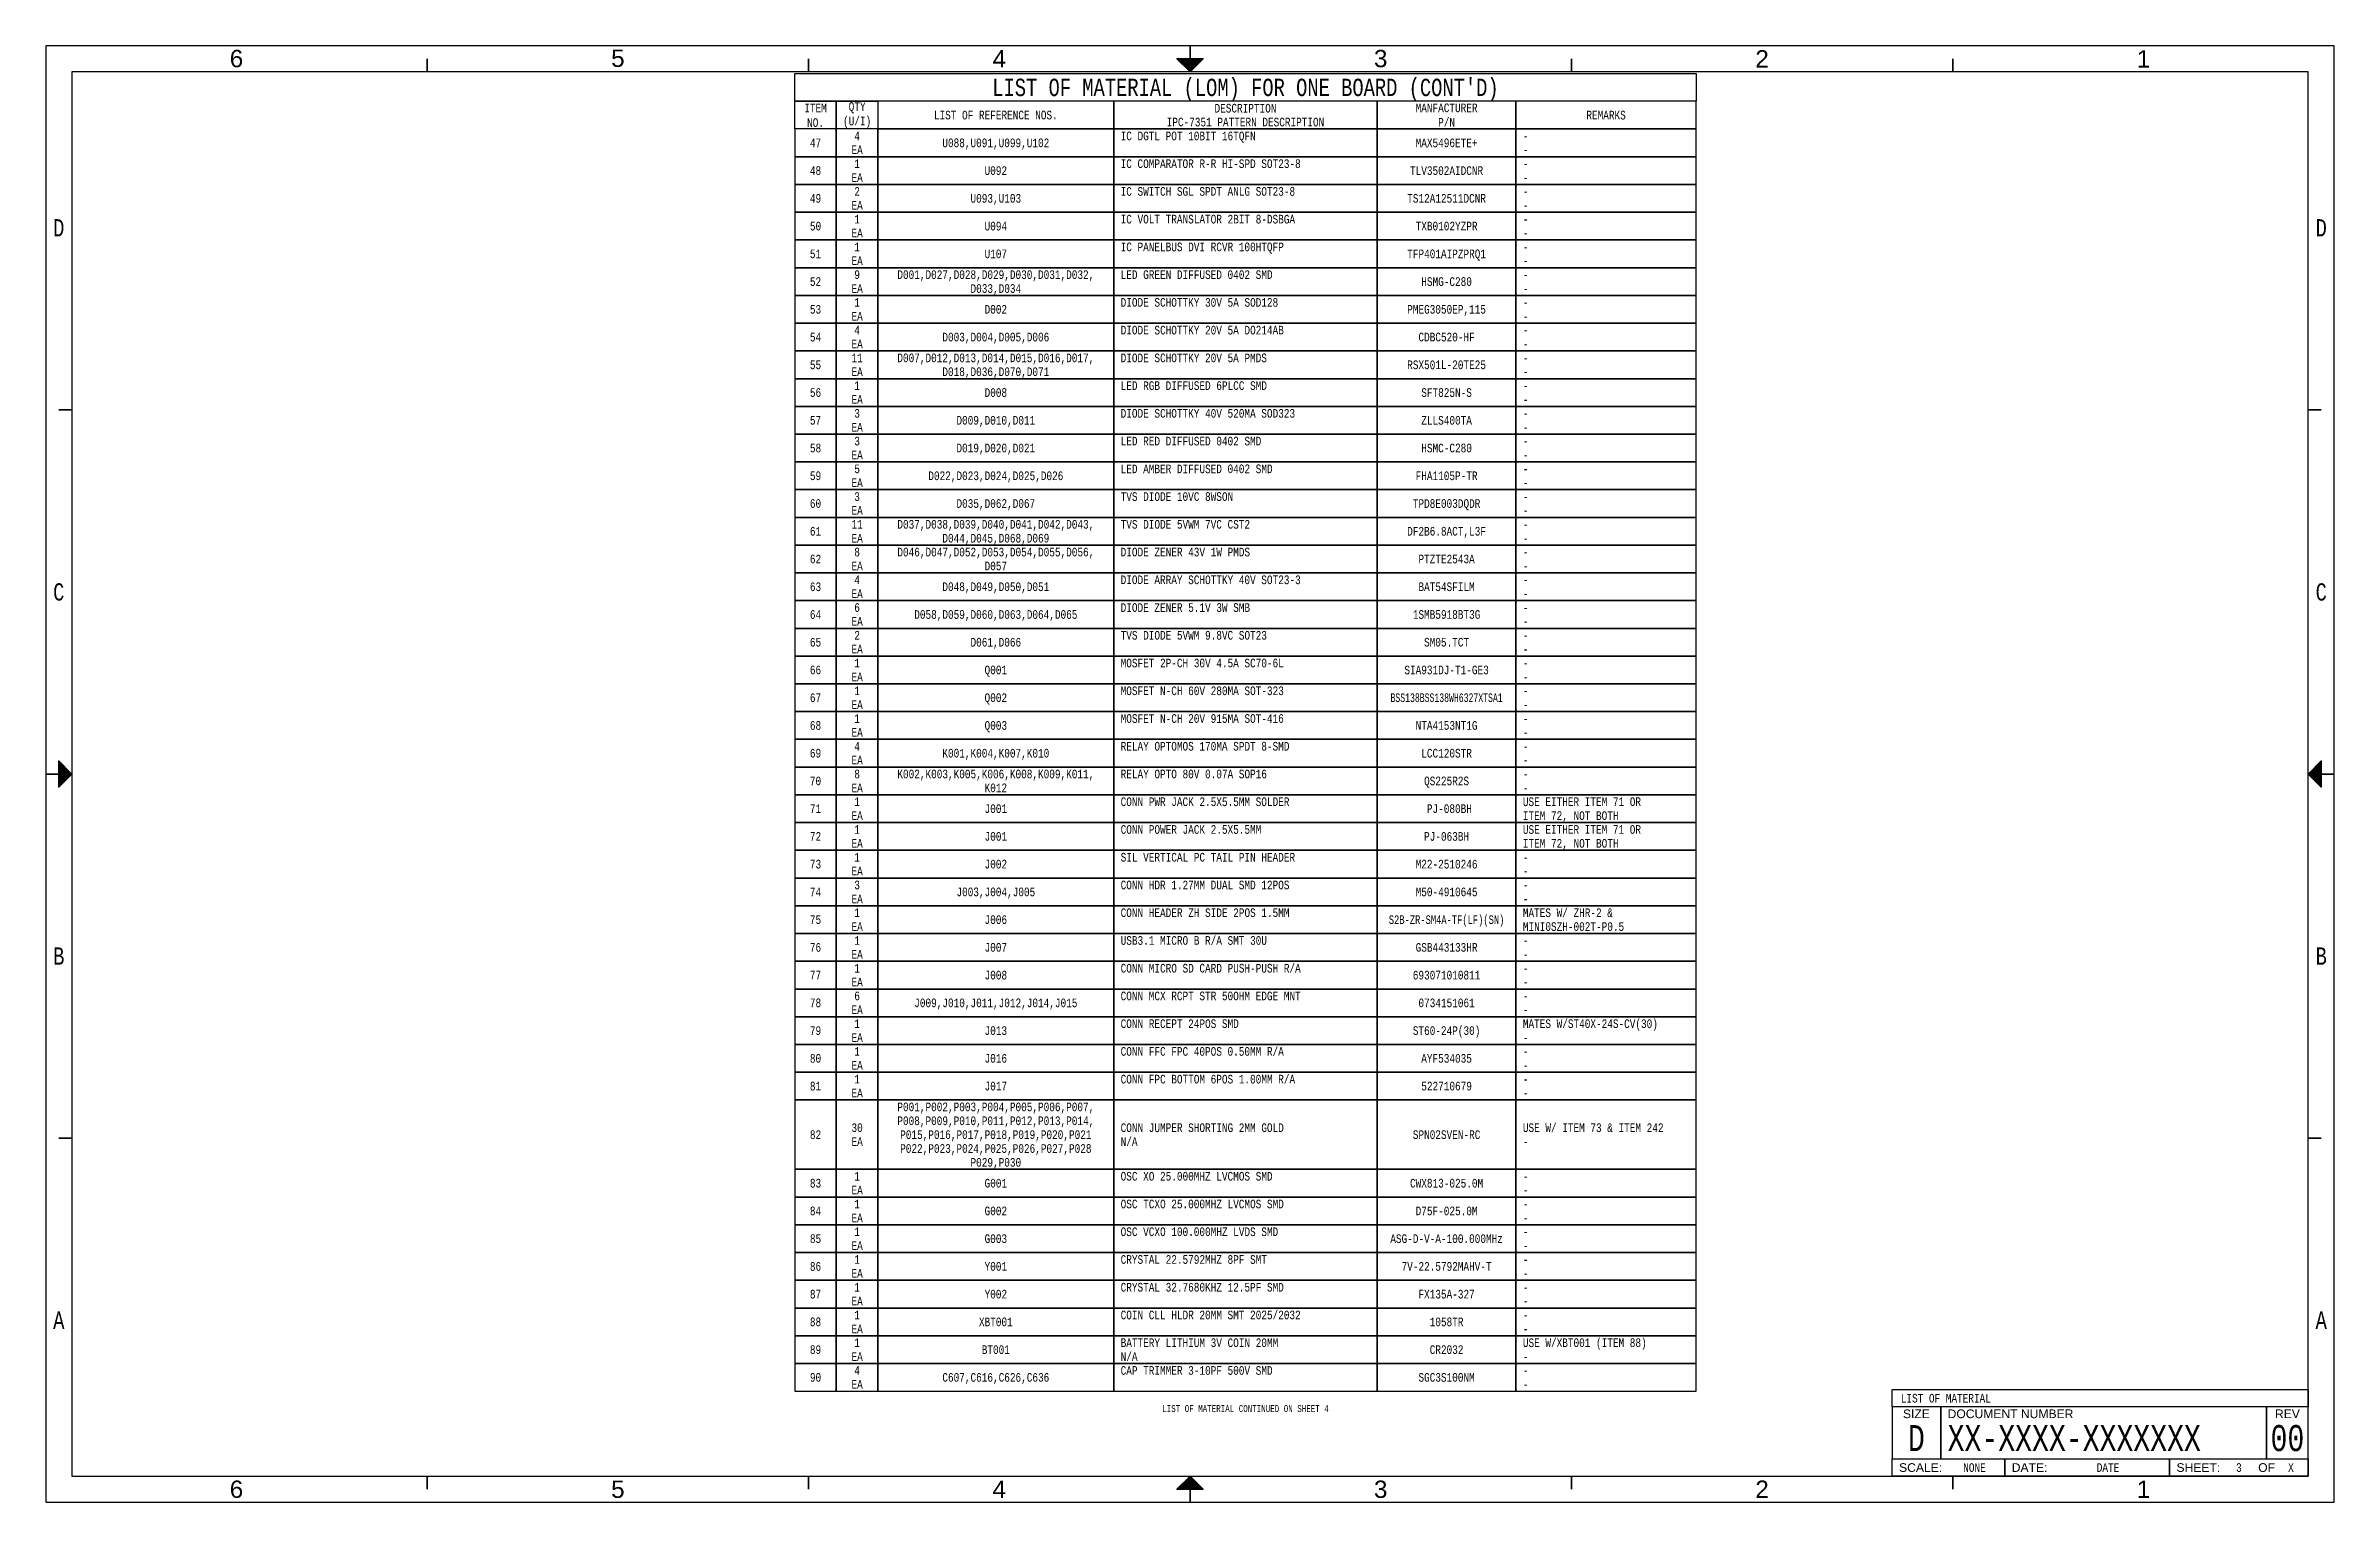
# Paper-space layout '03' of a CAD drawing. Header units: inches. Extents: x 0.2 to 16.8, y 0.2 to 10.8.
import ezdxf
from ezdxf.enums import TextEntityAlignment as Align

# ---------------------------------------------------------------- set-up
doc = ezdxf.new("R2010")
doc.units = ezdxf.units.IN
doc.header["$MEASUREMENT"] = 0
for name, color, linetype in [('BORDER', 13, 'Continuous'), ('SIGNAL', 84, 'Continuous'), ('TEXT', 252, 'Continuous')]:
    doc.layers.add(name, color=color, linetype=linetype)
doc.styles.add('Monotxt_75', font='monotxt.shx', dxfattribs={"width": 0.75})
doc.styles.get("Standard").update_dxf_attribs({"font": 'arial.ttf'})

# ---------------------------------------------------------------- blocks, each defined once
blk = doc.blocks.new('ANSI B Frame')
at = {"layer": 'BORDER', "lineweight": 35}
h = blk.add_hatch(color=256, dxfattribs=at)
h.dxf.hatch_style = 1
h.paths.add_polyline_path([(8.59375, 10.65625), (8.5, 10.65625), (8.5, 10.5625)])
h.paths.add_polyline_path([(8.5, 10.5625), (8.5, 10.65625), (8.40625, 10.65625)])
h = blk.add_hatch(color=256, dxfattribs=at)
h.dxf.hatch_style = 1
h.paths.add_polyline_path([(0.34375, 5.59375), (0.34375, 5.5), (0.4375, 5.5)])
h.paths.add_polyline_path([(0.4375, 5.5), (0.34375, 5.5), (0.34375, 5.40625)])
h = blk.add_hatch(color=256, dxfattribs=at)
h.dxf.hatch_style = 1
h.paths.add_polyline_path([(16.65625, 5.59375), (16.65625, 5.5), (16.5625, 5.5)])
h.paths.add_polyline_path([(16.5625, 5.5), (16.65625, 5.5), (16.65625, 5.40625)])
h = blk.add_hatch(color=256, dxfattribs=at)
h.dxf.hatch_style = 1
h.paths.add_polyline_path([(8.59375, 0.34375), (8.5, 0.34375), (8.5, 0.4375)])
h.paths.add_polyline_path([(8.5, 0.4375), (8.5, 0.34375), (8.40625, 0.34375)])
at = {"layer": 'BORDER'}
for points in [[(0.25, 0.25), (16.75, 0.25), (16.75, 10.75), (0.25, 10.75)], [(0.4375, 0.4375), (16.5625, 0.4375), (16.5625, 10.5625), (0.4375, 10.5625)], [(13.5625, 1.0625), (16.5625, 1.0625), (16.5625, 0.9375), (13.5625, 0.9375)], [(13.5625, 0.9375), (13.5625, 0.5625), (13.9125, 0.5625), (13.9125, 0.9375), (13.9125, 0.5625), (16.2625, 0.5625), (16.2625, 0.9375), (16.2625, 0.5625), (16.5625, 0.5625), (16.5625, 0.9375)], [(16.5625, 0.4375), (15.5625, 0.4375), (15.5625, 0.5625), (15.5625, 0.4375), (14.375, 0.4375), (14.375, 0.5625), (14.375, 0.4375), (13.5625, 0.4375), (13.5625, 0.5625), (16.5625, 0.5625)]]:
    blk.add_lwpolyline(points, close=True, dxfattribs=at)
at = {"layer": 'BORDER', "lineweight": 35}
for points in [[(8.5, 10.5625), (8.5, 10.75)], [(3, 10.65625), (3, 10.5625)], [(5.75, 10.65625), (5.75, 10.5625)], [(11.25, 10.65625), (11.25, 10.5625)], [(14, 10.65625), (14, 10.5625)], [(0.34375, 8.125), (0.4375, 8.125)], [(16.65625, 8.125), (16.5625, 8.125)], [(0.4375, 5.5), (0.25, 5.5)], [(16.5625, 5.5), (16.75, 5.5)], [(0.34375, 2.875), (0.4375, 2.875)], [(16.65625, 2.875), (16.5625, 2.875)], [(3, 0.34375), (3, 0.4375)], [(5.75, 0.34375), (5.75, 0.4375)], [(8.5, 0.4375), (8.5, 0.25)], [(11.25, 0.34375), (11.25, 0.4375)], [(14, 0.34375), (14, 0.4375)]]:
    blk.add_lwpolyline(points, dxfattribs=at)
for points in [[(8.5, 10.5625), (8.59375, 10.65625), (8.40625, 10.65625)], [(0.4375, 5.5), (0.34375, 5.59375), (0.34375, 5.40625)], [(16.5625, 5.5), (16.65625, 5.59375), (16.65625, 5.40625)], [(8.5, 0.4375), (8.59375, 0.34375), (8.40625, 0.34375)]]:
    blk.add_lwpolyline(points, close=True, dxfattribs=at)
at = {"layer": 'BORDER', "style": 'Monotxt_75', "width": 0.75}
for s, p in [('D', (0.34375, 9.4375)), ('D', (16.65625, 9.4375)), ('C', (0.34375, 6.8125)), ('C', (16.65625, 6.8125)), ('B', (0.34375, 4.1875)), ('B', (16.65625, 4.1875)), ('A', (0.34375, 1.5625)), ('A', (16.65625, 1.5625))]:
    blk.add_text(s, height=0.125, dxfattribs=at).set_placement(p, align=Align.MIDDLE_CENTER)
at = {"layer": 'BORDER'}
for s, p in [('SIZE', (13.7375, 0.8875)), ('REV', (16.4125, 0.8875)), ('OF', (16.2625, 0.5))]:
    blk.add_text(s, height=0.0625, dxfattribs=at).set_placement(p, align=Align.MIDDLE_CENTER)
for s, p in [('DOCUMENT NUMBER', (13.9625, 0.8875)), ('SCALE:', (13.6125, 0.5)), ('DATE:', (14.425, 0.5)), ('SHEET:', (15.6125, 0.5))]:
    blk.add_text(s, height=0.0625, dxfattribs=at).set_placement(p, align=Align.MIDDLE_LEFT)
at = {"layer": 'BORDER', "flags": 8}
for tag, p in [('ZN6', (1.625, 10.65787)), ('ZN5', (4.375, 10.66009)), ('ZN4', (7.125, 10.65625)), ('ZN3', (9.875, 10.65796)), ('ZN2', (12.625, 10.65574)), ('ZN1', (15.375, 10.65574)), ('ZN6', (1.625, 0.34375)), ('ZN5', (4.375, 0.34375)), ('ZN4', (7.125, 0.34375)), ('ZN3', (9.875, 0.34375)), ('ZN2', (12.625, 0.34375)), ('ZN1', (15.375, 0.34375))]:
    blk.add_attdef(tag, text='', height=0.125, dxfattribs=at).set_placement(p, align=Align.MIDDLE_CENTER)
at = {"layer": 'TEXT', "style": 'Monotxt_75', "width": 0.75, "flags": 8}
for tag, height, p in [('DESRP', 0.0625, (13.625, 1)), ('DWG_NO', 0.1875, (13.9625, 0.7125))]:
    blk.add_attdef(tag, text='', height=height, dxfattribs=at).set_placement(p, align=Align.MIDDLE_LEFT)
for tag, height, p in [('SHTSZ', 0.1875, (13.7375, 0.7125)), ('REV', 0.1875, (16.4125, 0.7125)), ('SCALE', 0.0625, (14.15625, 0.5)), ('REVDATE', 0.0625, (15.11875, 0.5)), ('CURRSHT', 0.0625, (16.0625, 0.5)), ('LASTSHT', 0.0625, (16.4375, 0.5))]:
    blk.add_attdef(tag, text='', height=height, dxfattribs=at).set_placement(p, align=Align.MIDDLE_CENTER)
blk = doc.blocks.new('LOM_HEADER_CONTD')
at = {"layer": 'BORDER'}
for points in [[(6.5, -0.2), (0, -0.2), (0, 0), (6.5, 0)], [(0, -0.2), (0.3, -0.2), (0.3, -0.4), (0, -0.4)], [(0.3, -0.2), (0.6, -0.2), (0.6, -0.4), (0.3, -0.4)], [(0.6, -0.4), (2.3, -0.4), (2.3, -0.2), (0.6, -0.2)], [(2.3, -0.4), (4.2, -0.4), (4.2, -0.2), (2.3, -0.2)], [(4.2, -0.4), (5.2, -0.4), (5.2, -0.2), (4.2, -0.2)], [(5.2, -0.4), (6.5, -0.4), (6.5, -0.2), (5.2, -0.2)]]:
    blk.add_lwpolyline(points, close=True, dxfattribs=at)
at = {"layer": 'TEXT', "style": 'Monotxt_75', "width": 0.75}
for s, height, p in [("LIST OF MATERIAL (LOM) FOR ONE BOARD (CONT'D)", 0.125, (3.25, -0.1)), ('IPC-7351 PATTERN DESCRIPTION', 0.0625, (3.25, -0.35)), ('DESCRIPTION', 0.0625, (3.25, -0.25)), ('REMARKS', 0.0625, (5.85, -0.3))]:
    blk.add_text(s, height=height, dxfattribs=at).set_placement(p, align=Align.MIDDLE_CENTER)
at = {"layer": 'TEXT', "char_height": 0.0625, "attachment_point": 5, "style": 'Monotxt_75'}
for s, insert, width in [('ITEM\\PNO.', (0.15, -0.302), 0.16406), ('QTY\\P(U/I)', (0.45, -0.3), 0.20312), ('LIST OF REFERENCE NOS.', (1.45, -0.3), 1.1), ('MANFACTURER\\PP/N', (4.7, -0.3), 0.5)]:
    blk.add_mtext(s, dxfattribs=dict(at, insert=insert, width=width))
blk = doc.blocks.new('LOM_REF1L')
at = {"layer": 'BORDER'}
for points in [[(0.3, 0), (0, 0), (0, -0.2), (0.3, -0.2)], [(0.6, 0), (0.3, 0), (0.3, -0.2), (0.6, -0.2)], [(2.3, 0), (0.6, 0), (0.6, -0.2), (2.3, -0.2)], [(4.2, 0), (2.3, 0), (2.3, -0.2), (4.2, -0.2)], [(5.2, 0), (4.2, 0), (4.2, -0.2), (5.2, -0.2)], [(6.5, 0), (5.2, 0), (5.2, -0.2), (6.5, -0.2)]]:
    blk.add_lwpolyline(points, close=True, dxfattribs=at)
at = {"layer": 'TEXT', "style": 'Monotxt_75', "width": 0.75, "flags": 8}
for tag, p in [('ITEM', (0.15, -0.1)), ('QTY', (0.45, -0.05)), ('U/I', (0.45, -0.15)), ('REFNOLIST', (1.45, -0.1)), ('MFGPN', (4.7, -0.1))]:
    blk.add_attdef(tag, text='', height=0.0625, dxfattribs=at).set_placement(p, align=Align.MIDDLE_CENTER)
for tag, p in [('DESCP', (2.35, -0.05)), ('IPC7351CODE', (2.35, -0.15)), ('REMARKS_L1', (5.25, -0.05)), ('REMARKS_L2', (5.25, -0.15))]:
    blk.add_attdef(tag, text='', height=0.0625, dxfattribs=at).set_placement(p, align=Align.MIDDLE_LEFT)
blk = doc.blocks.new('LOM_REF02L')
at = {"layer": 'BORDER'}
for points in [[(0.3, 0), (0, 0), (0, -0.2), (0.3, -0.2)], [(0.6, 0), (0.3, 0), (0.3, -0.2), (0.6, -0.2)], [(2.3, 0), (0.6, 0), (0.6, -0.2), (2.3, -0.2)], [(4.2, 0), (2.3, 0), (2.3, -0.2), (4.2, -0.2)], [(5.2, 0), (4.2, 0), (4.2, -0.2), (5.2, -0.2)], [(6.5, 0), (5.2, 0), (5.2, -0.2), (6.5, -0.2)]]:
    blk.add_lwpolyline(points, close=True, dxfattribs=at)
at = {"layer": 'TEXT', "style": 'Monotxt_75', "width": 0.75, "flags": 8}
for tag, p in [('ITEM', (0.15, -0.1)), ('QTY', (0.45, -0.05)), ('U/I', (0.45, -0.15)), ('REFNOLIST_L1', (1.45, -0.05)), ('REFNOLIST_L2', (1.45, -0.15)), ('MFGPN', (4.7, -0.1))]:
    blk.add_attdef(tag, text='', height=0.0625, dxfattribs=at).set_placement(p, align=Align.MIDDLE_CENTER)
for tag, p in [('DESCP', (2.35, -0.05)), ('IPC7351CODE', (2.35, -0.15)), ('REMARKS_L1', (5.25, -0.05)), ('REMARKS_L2', (5.25, -0.15))]:
    blk.add_attdef(tag, text='', height=0.0625, dxfattribs=at).set_placement(p, align=Align.MIDDLE_LEFT)
blk = doc.blocks.new('LOM_REF05L')
at = {"layer": 'BORDER'}
for points in [[(0.3, 0), (0, 0), (0, -0.5), (0.3, -0.5)], [(0.6, 0), (0.3, 0), (0.3, -0.5), (0.6, -0.5)], [(2.3, 0), (0.6, 0), (0.6, -0.5), (2.3, -0.5)], [(4.2, 0), (2.3, 0), (2.3, -0.5), (4.2, -0.5)], [(5.2, 0), (4.2, 0), (4.2, -0.5), (5.2, -0.5)], [(6.5, 0), (5.2, 0), (5.2, -0.5), (6.5, -0.5)]]:
    blk.add_lwpolyline(points, close=True, dxfattribs=at)
at = {"layer": 'TEXT', "style": 'Monotxt_75', "width": 0.75, "flags": 8}
for tag, p in [('REFNOLIST_L1', (1.45, -0.05)), ('REFNOLIST_L2', (1.45, -0.15)), ('ITEM', (0.15, -0.25)), ('QTY', (0.45, -0.2)), ('U/I', (0.45, -0.3)), ('REFNOLIST_L3', (1.45, -0.25)), ('REFNOLIST_L4', (1.45, -0.35)), ('MFGPN', (4.7, -0.25)), ('REFNOLIST_L5', (1.45, -0.45))]:
    blk.add_attdef(tag, text='', height=0.0625, dxfattribs=at).set_placement(p, align=Align.MIDDLE_CENTER)
for tag, p in [('DESCP', (2.35, -0.2)), ('IPC7351CODE', (2.35, -0.3)), ('REMARKS_L1', (5.25, -0.2)), ('REMARKS_L2', (5.25, -0.3))]:
    blk.add_attdef(tag, text='', height=0.0625, dxfattribs=at).set_placement(p, align=Align.MIDDLE_LEFT)

psp = doc.layouts.new('03')

# ---------------------------------------------------------------- block references
ref = psp.add_blockref('ANSI B Frame', (0, 0))
ref.add_attrib('SHTSZ', 'D', dxfattribs={"layer": 'TEXT', "height": 0.1875, "style": 'Monotxt_75', "width": 0.75}).set_placement((13.7375, 0.7125), align=Align.MIDDLE_CENTER)
ref.add_attrib('DWG_NO', 'XX-XXXX-XXXXXXX', dxfattribs={"layer": 'TEXT', "height": 0.1875, "style": 'Monotxt_75', "width": 0.75}).set_placement((13.9625, 0.7125), align=Align.MIDDLE_LEFT)
ref.add_attrib('REV', '00', dxfattribs={"layer": 'TEXT', "height": 0.1875, "style": 'Monotxt_75', "width": 0.75}).set_placement((16.4125, 0.7125), align=Align.MIDDLE_CENTER)
ref.add_attrib('SCALE', 'NONE', dxfattribs={"layer": 'TEXT', "height": 0.0625, "style": 'Monotxt_75', "width": 0.75}).set_placement((14.1562, 0.5), align=Align.MIDDLE_CENTER)
ref.add_attrib('REVDATE', 'DATE', dxfattribs={"layer": 'TEXT', "height": 0.0625, "style": 'Monotxt_75', "width": 0.75}).set_placement((15.1188, 0.5), align=Align.MIDDLE_CENTER)
ref.add_attrib('CURRSHT', '3', dxfattribs={"layer": 'TEXT', "height": 0.0625, "style": 'Monotxt_75', "width": 0.75}).set_placement((16.0625, 0.5), align=Align.MIDDLE_CENTER)
ref.add_attrib('LASTSHT', 'X', dxfattribs={"layer": 'TEXT', "height": 0.0625, "style": 'Monotxt_75', "width": 0.75}).set_placement((16.4375, 0.5), align=Align.MIDDLE_CENTER)
ref.add_attrib('DESRP', 'LIST OF MATERIAL', dxfattribs={"layer": 'TEXT', "height": 0.0625, "style": 'Monotxt_75', "width": 0.75}).set_placement((13.625, 1), align=Align.MIDDLE_LEFT)
ref.add_attrib('ZN1', '1', dxfattribs={"layer": 'BORDER', "height": 0.125}).set_placement((15.375, 0.3438), align=Align.MIDDLE_CENTER)
ref.add_attrib('ZN1', '1', dxfattribs={"layer": 'BORDER', "height": 0.125}).set_placement((15.375, 10.6557), align=Align.MIDDLE_CENTER)
ref.add_attrib('ZN2', '2', dxfattribs={"layer": 'BORDER', "height": 0.125}).set_placement((12.625, 0.3438), align=Align.MIDDLE_CENTER)
ref.add_attrib('ZN2', '2', dxfattribs={"layer": 'BORDER', "height": 0.125}).set_placement((12.625, 10.6557), align=Align.MIDDLE_CENTER)
ref.add_attrib('ZN3', '3', dxfattribs={"layer": 'BORDER', "height": 0.125}).set_placement((9.875, 0.3438), align=Align.MIDDLE_CENTER)
ref.add_attrib('ZN3', '3', dxfattribs={"layer": 'BORDER', "height": 0.125}).set_placement((9.875, 10.658), align=Align.MIDDLE_CENTER)
ref.add_attrib('ZN4', '4', dxfattribs={"layer": 'BORDER', "height": 0.125}).set_placement((7.125, 0.3438), align=Align.MIDDLE_CENTER)
ref.add_attrib('ZN4', '4', dxfattribs={"layer": 'BORDER', "height": 0.125}).set_placement((7.125, 10.6562), align=Align.MIDDLE_CENTER)
ref.add_attrib('ZN5', '5', dxfattribs={"layer": 'BORDER', "height": 0.125}).set_placement((4.375, 0.3438), align=Align.MIDDLE_CENTER)
ref.add_attrib('ZN5', '5', dxfattribs={"layer": 'BORDER', "height": 0.125}).set_placement((4.375, 10.6601), align=Align.MIDDLE_CENTER)
ref.add_attrib('ZN6', '6', dxfattribs={"layer": 'BORDER', "height": 0.125}).set_placement((1.625, 0.3438), align=Align.MIDDLE_CENTER)
ref.add_attrib('ZN6', '6', dxfattribs={"layer": 'BORDER', "height": 0.125}).set_placement((1.625, 10.6579), align=Align.MIDDLE_CENTER)
for name, p, values in [('LOM_REF1L', (5.65, 10.15), {'ITEM': '47', 'QTY': '4', 'U/I': 'EA', 'REFNOLIST': 'U088,U091,U099,U102', 'DESCP': 'IC DGTL POT 10BIT 16TQFN', 'MFGPN': 'MAX5496ETE+', 'REMARKS_L1': '-', 'REMARKS_L2': '-'}), ('LOM_REF1L', (5.65, 9.95), {'ITEM': '48', 'QTY': '1', 'U/I': 'EA', 'REFNOLIST': 'U092', 'DESCP': 'IC COMPARATOR R-R HI-SPD SOT23-8', 'MFGPN': 'TLV3502AIDCNR', 'REMARKS_L1': '-', 'REMARKS_L2': '-'}), ('LOM_REF1L', (5.65, 9.75), {'ITEM': '49', 'QTY': '2', 'U/I': 'EA', 'REFNOLIST': 'U093,U103', 'DESCP': 'IC SWITCH SGL SPDT ANLG SOT23-8', 'MFGPN': 'TS12A12511DCNR', 'REMARKS_L1': '-', 'REMARKS_L2': '-'}), ('LOM_REF1L', (5.65, 9.55), {'ITEM': '50', 'QTY': '1', 'U/I': 'EA', 'REFNOLIST': 'U094', 'DESCP': 'IC VOLT TRANSLATOR 2BIT 8-DSBGA', 'MFGPN': 'TXB0102YZPR', 'REMARKS_L1': '-', 'REMARKS_L2': '-'}), ('LOM_REF1L', (5.65, 9.35), {'ITEM': '51', 'QTY': '1', 'U/I': 'EA', 'REFNOLIST': 'U107', 'DESCP': 'IC PANELBUS DVI RCVR 100HTQFP', 'MFGPN': 'TFP401AIPZPRQ1', 'REMARKS_L1': '-', 'REMARKS_L2': '-'}), ('LOM_REF02L', (5.65, 9.15), {'ITEM': '52', 'QTY': '9', 'U/I': 'EA', 'REFNOLIST_L1': 'D001,D027,D028,D029,D030,D031,D032,', 'REFNOLIST_L2': 'D033,D034', 'DESCP': 'LED GREEN DIFFUSED 0402 SMD', 'MFGPN': 'HSMG-C280', 'REMARKS_L1': '-', 'REMARKS_L2': '-'}), ('LOM_REF1L', (5.65, 8.95), {'ITEM': '53', 'QTY': '1', 'U/I': 'EA', 'REFNOLIST': 'D002', 'DESCP': 'DIODE SCHOTTKY 30V 5A SOD128', 'MFGPN': 'PMEG3050EP,115', 'REMARKS_L1': '-', 'REMARKS_L2': '-'}), ('LOM_REF1L', (5.65, 8.75), {'ITEM': '54', 'QTY': '4', 'U/I': 'EA', 'REFNOLIST': 'D003,D004,D005,D006', 'DESCP': 'DIODE SCHOTTKY 20V 5A DO214AB', 'MFGPN': 'CDBC520-HF', 'REMARKS_L1': '-', 'REMARKS_L2': '-'}), ('LOM_REF02L', (5.65, 8.55), {'ITEM': '55', 'QTY': '11', 'U/I': 'EA', 'REFNOLIST_L1': 'D007,D012,D013,D014,D015,D016,D017,', 'REFNOLIST_L2': 'D018,D036,D070,D071', 'DESCP': 'DIODE SCHOTTKY 20V 5A PMDS', 'MFGPN': 'RSX501L-20TE25', 'REMARKS_L1': '-', 'REMARKS_L2': '-'}), ('LOM_REF1L', (5.65, 8.35), {'ITEM': '56', 'QTY': '1', 'U/I': 'EA', 'REFNOLIST': 'D008', 'DESCP': 'LED RGB DIFFUSED 6PLCC SMD', 'MFGPN': 'SFT825N-S', 'REMARKS_L1': '-', 'REMARKS_L2': '-'}), ('LOM_REF1L', (5.65, 8.15), {'ITEM': '57', 'QTY': '3', 'U/I': 'EA', 'REFNOLIST': 'D009,D010,D011', 'DESCP': 'DIODE SCHOTTKY 40V 520MA SOD323', 'MFGPN': 'ZLLS400TA', 'REMARKS_L1': '-', 'REMARKS_L2': '-'}), ('LOM_REF1L', (5.65, 7.95), {'ITEM': '58', 'QTY': '3', 'U/I': 'EA', 'REFNOLIST': 'D019,D020,D021', 'DESCP': 'LED RED DIFFUSED 0402 SMD', 'MFGPN': 'HSMC-C280', 'REMARKS_L1': '-', 'REMARKS_L2': '-'}), ('LOM_REF1L', (5.65, 7.75), {'ITEM': '59', 'QTY': '5', 'U/I': 'EA', 'REFNOLIST': 'D022,D023,D024,D025,D026', 'DESCP': 'LED AMBER DIFFUSED 0402 SMD', 'MFGPN': 'FHA1105P-TR', 'REMARKS_L1': '-', 'REMARKS_L2': '-'}), ('LOM_REF1L', (5.65, 7.55), {'ITEM': '60', 'QTY': '3', 'U/I': 'EA', 'REFNOLIST': 'D035,D062,D067', 'DESCP': 'TVS DIODE 10VC 8WSON', 'MFGPN': 'TPD8E003DQDR', 'REMARKS_L1': '-', 'REMARKS_L2': '-'}), ('LOM_REF02L', (5.65, 7.35), {'ITEM': '61', 'QTY': '11', 'U/I': 'EA', 'REFNOLIST_L1': 'D037,D038,D039,D040,D041,D042,D043,', 'REFNOLIST_L2': 'D044,D045,D068,D069', 'DESCP': 'TVS DIODE 5VWM 7VC CST2', 'MFGPN': 'DF2B6.8ACT,L3F', 'REMARKS_L1': '-', 'REMARKS_L2': '-'}), ('LOM_REF02L', (5.65, 7.15), {'ITEM': '62', 'QTY': '8', 'U/I': 'EA', 'REFNOLIST_L1': 'D046,D047,D052,D053,D054,D055,D056,', 'REFNOLIST_L2': 'D057', 'DESCP': 'DIODE ZENER 43V 1W PMDS', 'MFGPN': 'PTZTE2543A', 'REMARKS_L1': '-', 'REMARKS_L2': '-'}), ('LOM_REF1L', (5.65, 6.95), {'ITEM': '63', 'QTY': '4', 'U/I': 'EA', 'REFNOLIST': 'D048,D049,D050,D051', 'DESCP': 'DIODE ARRAY SCHOTTKY 40V SOT23-3', 'MFGPN': 'BAT54SFILM', 'REMARKS_L1': '-', 'REMARKS_L2': '-'}), ('LOM_REF1L', (5.65, 6.75), {'ITEM': '64', 'QTY': '6', 'U/I': 'EA', 'REFNOLIST': 'D058,D059,D060,D063,D064,D065', 'DESCP': 'DIODE ZENER 5.1V 3W SMB', 'MFGPN': '1SMB5918BT3G', 'REMARKS_L1': '-', 'REMARKS_L2': '-'}), ('LOM_REF1L', (5.65, 6.55), {'ITEM': '65', 'QTY': '2', 'U/I': 'EA', 'REFNOLIST': 'D061,D066', 'DESCP': 'TVS DIODE 5VWM 9.8VC SOT23', 'MFGPN': 'SM05.TCT', 'REMARKS_L1': '-', 'REMARKS_L2': '-'}), ('LOM_REF1L', (5.65, 6.35), {'ITEM': '66', 'QTY': '1', 'U/I': 'EA', 'REFNOLIST': 'Q001', 'DESCP': 'MOSFET 2P-CH 30V 4.5A SC70-6L', 'MFGPN': 'SIA931DJ-T1-GE3', 'REMARKS_L1': '-', 'REMARKS_L2': '-'}), ('LOM_REF1L', (5.65, 5.95), {'ITEM': '68', 'QTY': '1', 'U/I': 'EA', 'REFNOLIST': 'Q003', 'DESCP': 'MOSFET N-CH 20V 915MA SOT-416', 'MFGPN': 'NTA4153NT1G', 'REMARKS_L1': '-', 'REMARKS_L2': '-'}), ('LOM_REF1L', (5.65, 5.75), {'ITEM': '69', 'QTY': '4', 'U/I': 'EA', 'REFNOLIST': 'K001,K004,K007,K010', 'DESCP': 'RELAY OPTOMOS 170MA SPDT 8-SMD', 'MFGPN': 'LCC120STR', 'REMARKS_L1': '-', 'REMARKS_L2': '-'}), ('LOM_REF02L', (5.65, 5.55), {'ITEM': '70', 'QTY': '8', 'U/I': 'EA', 'REFNOLIST_L1': 'K002,K003,K005,K006,K008,K009,K011,', 'REFNOLIST_L2': 'K012', 'DESCP': 'RELAY OPTO 80V 0.07A SOP16', 'MFGPN': 'QS225R2S', 'REMARKS_L1': '-', 'REMARKS_L2': '-'}), ('LOM_REF1L', (5.65, 5.35), {'ITEM': '71', 'QTY': '1', 'U/I': 'EA', 'REFNOLIST': 'J001', 'DESCP': 'CONN PWR JACK 2.5X5.5MM SOLDER', 'MFGPN': ' PJ-080BH', 'REMARKS_L1': 'USE EITHER ITEM 71 OR ', 'REMARKS_L2': 'ITEM 72, NOT BOTH'}), ('LOM_REF1L', (5.65, 5.15), {'ITEM': '72', 'QTY': '1', 'U/I': 'EA', 'REFNOLIST': 'J001', 'DESCP': 'CONN POWER JACK 2.5X5.5MM', 'MFGPN': 'PJ-063BH', 'REMARKS_L1': 'USE EITHER ITEM 71 OR', 'REMARKS_L2': 'ITEM 72, NOT BOTH'}), ('LOM_REF1L', (5.65, 4.95), {'ITEM': '73', 'QTY': '1', 'U/I': 'EA', 'REFNOLIST': 'J002', 'DESCP': 'SIL VERTICAL PC TAIL PIN HEADER', 'MFGPN': 'M22-2510246', 'REMARKS_L1': '-', 'REMARKS_L2': '-'}), ('LOM_REF1L', (5.65, 4.75), {'ITEM': '74', 'QTY': '3', 'U/I': 'EA', 'REFNOLIST': 'J003,J004,J005', 'DESCP': 'CONN HDR 1.27MM DUAL SMD 12POS', 'MFGPN': 'M50-4910645', 'REMARKS_L1': '-', 'REMARKS_L2': '-'}), ('LOM_REF1L', (5.65, 4.35), {'ITEM': '76', 'QTY': '1', 'U/I': 'EA', 'REFNOLIST': 'J007', 'DESCP': 'USB3.1 MICRO B R/A SMT 30U', 'MFGPN': 'GSB443133HR', 'REMARKS_L1': '-', 'REMARKS_L2': '-'}), ('LOM_REF1L', (5.65, 4.15), {'ITEM': '77', 'QTY': '1', 'U/I': 'EA', 'REFNOLIST': 'J008', 'DESCP': 'CONN MICRO SD CARD PUSH-PUSH R/A', 'MFGPN': '693071010811', 'REMARKS_L1': '-', 'REMARKS_L2': '-'}), ('LOM_REF1L', (5.65, 3.95), {'ITEM': '78', 'QTY': '6', 'U/I': 'EA', 'REFNOLIST': 'J009,J010,J011,J012,J014,J015', 'DESCP': 'CONN MCX RCPT STR 50OHM EDGE MNT', 'MFGPN': '0734151061', 'REMARKS_L1': '-', 'REMARKS_L2': '-'}), ('LOM_REF1L', (5.65, 3.75), {'ITEM': '79', 'QTY': '1', 'U/I': 'EA', 'REFNOLIST': 'J013', 'DESCP': 'CONN RECEPT 24POS SMD', 'MFGPN': 'ST60-24P(30)', 'REMARKS_L1': 'MATES W/ST40X-24S-CV(30)', 'REMARKS_L2': '-'}), ('LOM_REF1L', (5.65, 3.55), {'ITEM': '80', 'QTY': '1', 'U/I': 'EA', 'REFNOLIST': 'J016', 'DESCP': 'CONN FFC FPC 40POS 0.50MM R/A', 'MFGPN': 'AYF534035', 'REMARKS_L1': '-', 'REMARKS_L2': '-'}), ('LOM_REF1L', (5.65, 3.35), {'ITEM': '81', 'QTY': '1', 'U/I': 'EA', 'REFNOLIST': 'J017', 'DESCP': 'CONN FPC BOTTOM 6POS 1.00MM R/A', 'MFGPN': '522710679', 'REMARKS_L1': '-', 'REMARKS_L2': '-'}), ('LOM_REF1L', (5.65, 2.65), {'ITEM': '83', 'QTY': '1', 'U/I': 'EA', 'REFNOLIST': 'G001', 'DESCP': 'OSC XO 25.000MHZ LVCMOS SMD', 'MFGPN': 'CWX813-025.0M', 'REMARKS_L1': '-', 'REMARKS_L2': '-'}), ('LOM_REF1L', (5.65, 2.45), {'ITEM': '84', 'QTY': '1', 'U/I': 'EA', 'REFNOLIST': 'G002', 'DESCP': 'OSC TCXO 25.000MHZ LVCMOS SMD', 'MFGPN': 'D75F-025.0M', 'REMARKS_L1': '-', 'REMARKS_L2': '-'}), ('LOM_REF1L', (5.65, 2.25), {'ITEM': '85', 'QTY': '1', 'U/I': 'EA', 'REFNOLIST': 'G003', 'DESCP': 'OSC VCXO 100.000MHZ LVDS SMD', 'MFGPN': 'ASG-D-V-A-100.000MHz', 'REMARKS_L1': '-', 'REMARKS_L2': '-'}), ('LOM_REF1L', (5.65, 2.05), {'ITEM': '86', 'QTY': '1', 'U/I': 'EA', 'REFNOLIST': 'Y001', 'DESCP': 'CRYSTAL 22.5792MHZ 8PF SMT', 'MFGPN': '7V-22.5792MAHV-T', 'REMARKS_L1': '-', 'REMARKS_L2': '-'}), ('LOM_REF1L', (5.65, 1.85), {'ITEM': '87', 'QTY': '1', 'U/I': 'EA', 'REFNOLIST': 'Y002', 'DESCP': 'CRYSTAL 32.7680KHZ 12.5PF SMD', 'MFGPN': 'FX135A-327', 'REMARKS_L1': '-', 'REMARKS_L2': '-'}), ('LOM_REF1L', (5.65, 1.65), {'ITEM': '88', 'QTY': '1', 'U/I': 'EA', 'REFNOLIST': 'XBT001', 'DESCP': 'COIN CLL HLDR 20MM SMT 2025/2032', 'MFGPN': '1058TR', 'REMARKS_L1': '-', 'REMARKS_L2': '-'}), ('LOM_REF1L', (5.65, 1.45), {'ITEM': '89', 'QTY': '1', 'U/I': 'EA', 'REFNOLIST': 'BT001', 'DESCP': 'BATTERY LITHIUM 3V COIN 20MM', 'IPC7351CODE': 'N/A', 'MFGPN': 'CR2032', 'REMARKS_L1': 'USE W/XBT001 (ITEM 88)', 'REMARKS_L2': '-'}), ('LOM_REF1L', (5.65, 1.25), {'ITEM': '90', 'QTY': '4', 'U/I': 'EA', 'REFNOLIST': 'C607,C616,C626,C636', 'DESCP': 'CAP TRIMMER 3-10PF 500V SMD', 'MFGPN': 'SGC3S100NM', 'REMARKS_L1': '-', 'REMARKS_L2': '-'})]:
    psp.add_blockref(name, p).add_auto_attribs(values)
ref = psp.add_blockref('LOM_REF1L', (5.65, 6.15))
ref.add_attrib('ITEM', '67', dxfattribs={"layer": 'TEXT', "height": 0.0625, "style": 'Monotxt_75', "width": 0.75, "flags": 8}).set_placement((5.8, 6.05), align=Align.MIDDLE_CENTER)
ref.add_attrib('QTY', '1', dxfattribs={"layer": 'TEXT', "height": 0.0625, "style": 'Monotxt_75', "width": 0.75, "flags": 8}).set_placement((6.1, 6.1), align=Align.MIDDLE_CENTER)
ref.add_attrib('U/I', 'EA', dxfattribs={"layer": 'TEXT', "height": 0.0625, "style": 'Monotxt_75', "width": 0.75, "flags": 8}).set_placement((6.1, 6), align=Align.MIDDLE_CENTER)
ref.add_attrib('REFNOLIST', 'Q002', dxfattribs={"layer": 'TEXT', "height": 0.0625, "style": 'Monotxt_75', "width": 0.75, "flags": 8}).set_placement((7.1, 6.05), align=Align.MIDDLE_CENTER)
ref.add_attrib('DESCP', 'MOSFET N-CH 60V 280MA SOT-323', dxfattribs={"layer": 'TEXT', "height": 0.0625, "style": 'Monotxt_75', "width": 0.75, "flags": 8}).set_placement((8, 6.1), align=Align.MIDDLE_LEFT)
ref.add_attrib('MFGPN', 'BSS138BSS138WH6327XTSA1', dxfattribs={"layer": 'TEXT', "height": 0.0625, "style": 'Monotxt_75', "width": 0.65, "flags": 8}).set_placement((10.35, 6.05), align=Align.MIDDLE_CENTER)
ref.add_attrib('REMARKS_L1', '-', dxfattribs={"layer": 'TEXT', "height": 0.0625, "style": 'Monotxt_75', "width": 0.75, "flags": 8}).set_placement((10.9, 6.1), align=Align.MIDDLE_LEFT)
ref.add_attrib('REMARKS_L2', '-', dxfattribs={"layer": 'TEXT', "height": 0.0625, "style": 'Monotxt_75', "width": 0.75, "flags": 8}).set_placement((10.9, 6), align=Align.MIDDLE_LEFT)
ref = psp.add_blockref('LOM_REF1L', (5.65, 4.55))
ref.add_attrib('ITEM', '75', dxfattribs={"layer": 'TEXT', "height": 0.0625, "style": 'Monotxt_75', "width": 0.75, "flags": 8}).set_placement((5.8, 4.45), align=Align.MIDDLE_CENTER)
ref.add_attrib('QTY', '1', dxfattribs={"layer": 'TEXT', "height": 0.0625, "style": 'Monotxt_75', "width": 0.75, "flags": 8}).set_placement((6.1, 4.5), align=Align.MIDDLE_CENTER)
ref.add_attrib('U/I', 'EA', dxfattribs={"layer": 'TEXT', "height": 0.0625, "style": 'Monotxt_75', "width": 0.75, "flags": 8}).set_placement((6.1, 4.4), align=Align.MIDDLE_CENTER)
ref.add_attrib('REFNOLIST', 'J006', dxfattribs={"layer": 'TEXT', "height": 0.0625, "style": 'Monotxt_75', "width": 0.75, "flags": 8}).set_placement((7.1, 4.45), align=Align.MIDDLE_CENTER)
ref.add_attrib('DESCP', 'CONN HEADER ZH SIDE 2POS 1.5MM', dxfattribs={"layer": 'TEXT', "height": 0.0625, "style": 'Monotxt_75', "width": 0.75, "flags": 8}).set_placement((8, 4.5), align=Align.MIDDLE_LEFT)
ref.add_attrib('MFGPN', 'S2B-ZR-SM4A-TF(LF)(SN)', dxfattribs={"layer": 'TEXT', "height": 0.0625, "style": 'Monotxt_75', "width": 0.7, "flags": 8}).set_placement((10.35, 4.45), align=Align.MIDDLE_CENTER)
ref.add_attrib('REMARKS_L1', 'MATES W/ ZHR-2 &', dxfattribs={"layer": 'TEXT', "height": 0.0625, "style": 'Monotxt_75', "width": 0.75, "flags": 8}).set_placement((10.9, 4.5), align=Align.MIDDLE_LEFT)
ref.add_attrib('REMARKS_L2', 'MINI0SZH-002T-P0.5', dxfattribs={"layer": 'TEXT', "height": 0.0625, "style": 'Monotxt_75', "width": 0.75, "flags": 8}).set_placement((10.9, 4.4), align=Align.MIDDLE_LEFT)
at = {"layer": 'SIGNAL'}
psp.add_blockref('LOM_HEADER_CONTD', (5.65, 10.55), dxfattribs=at)
psp.add_blockref('LOM_REF05L', (5.65, 3.15), dxfattribs=at).add_auto_attribs({'ITEM': '82', 'QTY': '30', 'U/I': 'EA', 'REFNOLIST_L1': 'P001,P002,P003,P004,P005,P006,P007,', 'REFNOLIST_L2': 'P008,P009,P010,P011,P012,P013,P014,', 'REFNOLIST_L3': 'P015,P016,P017,P018,P019,P020,P021', 'REFNOLIST_L4': 'P022,P023,P024,P025,P026,P027,P028', 'REFNOLIST_L5': 'P029,P030', 'DESCP': 'CONN JUMPER SHORTING 2MM GOLD', 'IPC7351CODE': 'N/A', 'MFGPN': 'SPN02SVEN-RC', 'REMARKS_L1': 'USE W/ ITEM 73 & ITEM 242', 'REMARKS_L2': '-'})

# ---------------------------------------------------------------- texts
at = {"layer": 'TEXT', "style": 'Monotxt_75', "width": 0.75}
psp.add_text('LIST OF MATERIAL CONTINUED ON SHEET 4', height=0.05, dxfattribs=at).set_placement((8.9, 0.95), align=Align.TOP_CENTER)

doc.saveas('drawing.dxf')
